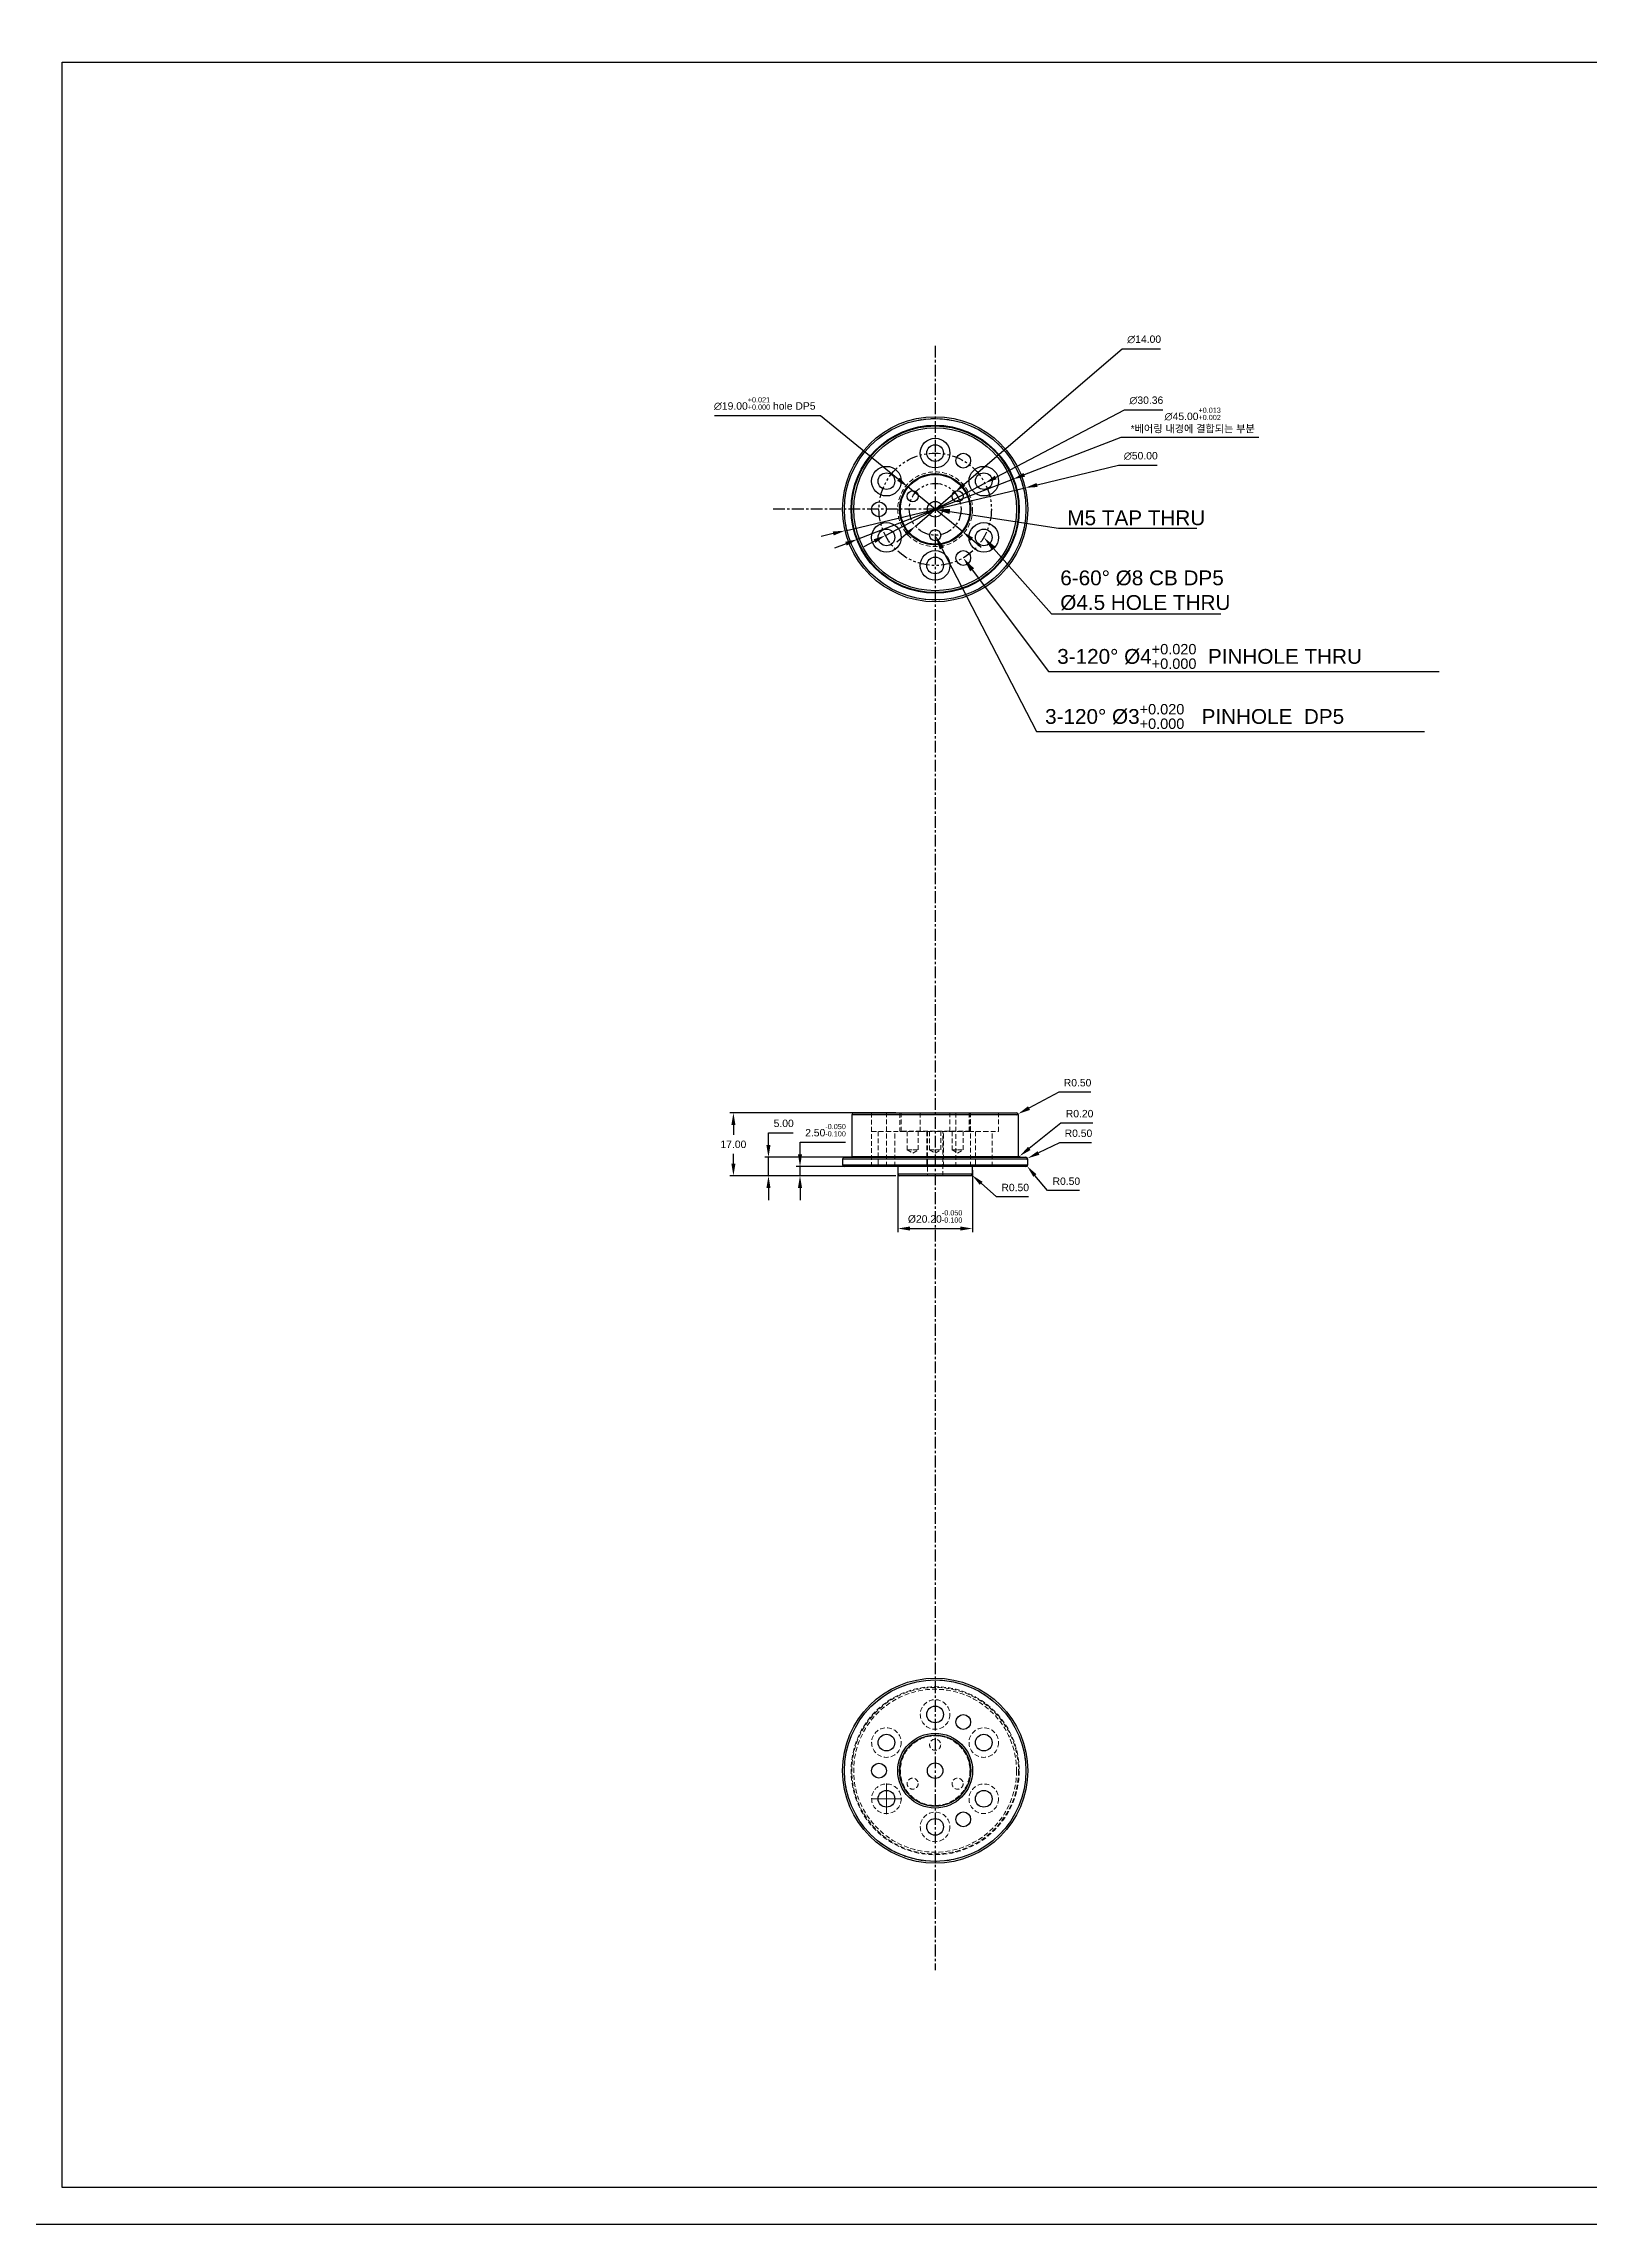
# Model space of a CAD drawing. Header units: millimetres. Extents: x 0 to 7560, y -1188 to 891.
# Drawn here: x 845 to 1263, y -1188 to -599 of the extents above; entities that cross this region are included whole.
import ezdxf
from ezdxf import colors
from ezdxf.entities.mleader import LeaderData, LeaderLine
from ezdxf.math import Vec2, Vec3

# ---------------------------------------------------------------- set-up
doc = ezdxf.new("R2010")
doc.units = ezdxf.units.MM
doc.header["$PDSIZE"] = -1
for name, pattern in [('CENTER', [10.16, 6.35, -1.27, 1.27, -1.27]), ('HIDDEN', [1.905, 1.27, -0.635]), ('PHANTOM', [12.7, 6.35, -1.27, 1.27, -1.27, 1.27, -1.27])]:
    doc.linetypes.add(name, pattern=pattern)
doc.layers.get('0').update_dxf_attribs({"lineweight": 50})
for name, color, linetype, lineweight in [('보조선', 1, 'PHANTOM', 25), ('중심선', 1, 'CENTER', 25), ('중요 치수', 4, 'Continuous', 18), ('치수선', 6, 'Continuous', 18)]:
    doc.layers.add(name, color=color, linetype=linetype, lineweight=lineweight)
doc.styles.get("Standard").update_dxf_attribs({"font": 'arial.ttf', "height": 2})
doc.dimstyles.new('ISO-25', dxfattribs={"dimtxt": 2.5, "dimasz": 2.5, "dimexe": 1.25, "dimexo": 0.625, "dimtad": 1, "dimtxsty": 'Standard', "dimcen": 2.5, "dimadec": 0, "dimazin": 0, "dimtfac": 1, "dimtmove": 0, "dimatfit": 3, "dimfxl": 1, "dimarcsym": 0})

# ---------------------------------------------------------------- blocks, each defined once
blk = doc.blocks.new('SW_CENTERMARKSYMBOL_1')
at = {"color": 0, "linetype": 'Continuous', "lineweight": 18}
for p, q in [((-2.5, 0), (-4.15, 0)), ((0, 0), (-2.5, 0)), ((0, 2.5), (0, 4.15)), ((0, 0), (0, 2.5)), ((0, 0), (0, -2.5)), ((0, 0), (2.5, 0)), ((2.5, 0), (4.15, 0)), ((0, -2.5), (0, -4.15))]:
    blk.add_line(p, q, dxfattribs=at)
blk = doc.blocks.new('*D453')
at = {"layer": 'Defpoints', "color": 0, "ltscale": 0.5, "transparency": 16777216}
for p in [(1110.26, -718.75), (1061.62, -730.32)]:
    blk.add_point(p, dxfattribs=at)
at = {"layer": '치수선', "color": 0, "lineweight": -2, "ltscale": 0.5, "transparency": 16777216}
for p, q in [((1135.5, -712.75), (1113.47, -717.99)), ((1145.94, -712.75), (1135.5, -712.75)), ((1061.62, -730.32), (1110.26, -718.75)), ((1058.4, -731.09), (1055.19, -731.85))]:
    blk.add_line(p, q, dxfattribs=at)
at = {"layer": '치수선', "color": 0, "ltscale": 0.5, "transparency": 16777216}
for points in [[(1113.34, -717.45), (1113.6, -718.52), (1110.26, -718.75)], [(1058.28, -730.55), (1058.53, -731.62), (1061.62, -730.32)]]:
    blk.add_solid(points, dxfattribs=at)
at = {"layer": '치수선', "color": 0, "ltscale": 0.5, "transparency": 16777216, "insert": (1141.48, -710.14), "char_height": 2, "attachment_point": 5}
blk.add_mtext('∅50.00', dxfattribs=at)
blk = doc.blocks.new('*D454')
at = {"layer": 'Defpoints', "color": 0, "ltscale": 0.5, "transparency": 16777216}
for p in [(1106.93, -716.43), (1064.95, -732.64)]:
    blk.add_point(p, dxfattribs=at)
at = {"layer": '중요 치수', "color": 0, "lineweight": -2, "ltscale": 0.5, "transparency": 16777216}
for p, q in [((1136.08, -705.18), (1110.01, -715.24)), ((1173.41, -705.18), (1136.08, -705.18)), ((1064.95, -732.64), (1106.93, -716.43)), ((1061.87, -733.83), (1058.79, -735.02))]:
    blk.add_line(p, q, dxfattribs=at)
at = {"layer": '중요 치수', "color": 0, "ltscale": 0.5, "transparency": 16777216}
for points in [[(1109.81, -714.73), (1110.21, -715.76), (1106.93, -716.43)], [(1061.67, -733.31), (1062.07, -734.34), (1064.95, -732.64)]]:
    blk.add_solid(points, dxfattribs=at)
at = {"layer": '중요 치수', "color": 0, "ltscale": 0.5, "transparency": 16777216, "insert": (1155.51, -700.54), "char_height": 2, "attachment_point": 5}
blk.add_mtext('∅45.00{\\H0.7x;\\S+0.013^ +0.002;}\\P*{\\fGulim|b0|i0|c129|p50;베어링} {\\fGulim|b0|i0|c129|p50;내경에} {\\fGulim|b0|i0|c129|p50;결합되는} {\\fGulim|b0|i0|c129|p50;부분}', dxfattribs=at)
blk = doc.blocks.new('*D455')
at = {"layer": 'Defpoints', "color": 0, "ltscale": 0.5, "transparency": 16777216}
for p in [(1099.38, -717.48), (1072.5, -731.59)]:
    blk.add_point(p, dxfattribs=at)
at = {"layer": '치수선', "color": 0, "lineweight": -2, "ltscale": 0.5, "transparency": 16777216}
for p, q in [((1137, -697.74), (1102.3, -715.95)), ((1147.44, -697.74), (1137, -697.74)), ((1072.5, -731.59), (1099.38, -717.48)), ((1069.57, -733.13), (1066.65, -734.66))]:
    blk.add_line(p, q, dxfattribs=at)
at = {"layer": '치수선', "color": 0, "ltscale": 0.5, "transparency": 16777216}
for points in [[(1102.05, -715.46), (1102.56, -716.43), (1099.38, -717.48)], [(1069.32, -732.64), (1069.83, -733.61), (1072.5, -731.59)]]:
    blk.add_solid(points, dxfattribs=at)
at = {"layer": '치수선', "color": 0, "ltscale": 0.5, "transparency": 16777216, "insert": (1142.98, -695.14), "char_height": 2, "attachment_point": 5}
blk.add_mtext('∅30.36', dxfattribs=at)
blk = doc.blocks.new('*D456')
at = {"layer": 'Defpoints', "color": 0, "ltscale": 0.5, "transparency": 16777216}
for p in [(1078.58, -718.52), (1093.29, -730.55)]:
    blk.add_point(p, dxfattribs=at)
at = {"layer": '중요 치수', "color": 0, "lineweight": -2, "ltscale": 0.5, "transparency": 16777216}
for p, q in [((1026.34, -699.25), (1055, -699.25)), ((1055, -699.25), (1076.03, -716.43)), ((1093.29, -730.55), (1078.58, -718.52)), ((1095.85, -732.64), (1098.41, -734.73))]:
    blk.add_line(p, q, dxfattribs=at)
at = {"layer": '중요 치수', "color": 0, "ltscale": 0.5, "transparency": 16777216}
for points in [[(1076.37, -716.01), (1075.68, -716.86), (1078.58, -718.52)], [(1096.2, -732.21), (1095.5, -733.06), (1093.29, -730.55)]]:
    blk.add_solid(points, dxfattribs=at)
at = {"layer": '중요 치수', "color": 0, "ltscale": 0.5, "transparency": 16777216, "insert": (1039.91, -696.02), "char_height": 2, "attachment_point": 5}
blk.add_mtext('∅19.00{\\H0.7x;\\S+0.021^ +0.000;} hole DP5', dxfattribs=at)
blk = doc.blocks.new('*D457')
at = {"layer": 'Defpoints', "color": 0, "ltscale": 0.5, "transparency": 16777216}
for p in [(1091.25, -719.98), (1080.62, -729.09)]:
    blk.add_point(p, dxfattribs=at)
at = {"layer": '치수선', "color": 0, "lineweight": -2, "ltscale": 0.5, "transparency": 16777216}
for p, q in [((1136.41, -681.26), (1093.76, -717.83)), ((1146.85, -681.26), (1136.41, -681.26)), ((1080.62, -729.09), (1091.25, -719.98)), ((1078.12, -731.24), (1075.61, -733.39))]:
    blk.add_line(p, q, dxfattribs=at)
at = {"layer": '치수선', "color": 0, "ltscale": 0.5, "transparency": 16777216}
for points in [[(1093.4, -717.41), (1094.12, -718.25), (1091.25, -719.98)], [(1077.76, -730.82), (1078.48, -731.66), (1080.62, -729.09)]]:
    blk.add_solid(points, dxfattribs=at)
at = {"layer": '치수선', "color": 0, "ltscale": 0.5, "transparency": 16777216, "insert": (1142.39, -678.66), "char_height": 2, "attachment_point": 5}
blk.add_mtext('∅14.00', dxfattribs=at)
blk = doc.blocks.new('*D406')
at = {"layer": 'Defpoints', "color": 0, "ltscale": 0.5, "transparency": 16777216}
for p in [(1108.64, -899.36), (1108.79, -899.23)]:
    blk.add_point(p, dxfattribs=at)
at = {"layer": '치수선', "color": 0, "lineweight": -2, "ltscale": 0.5, "transparency": 16777216}
for p, q in [((1119.89, -890.33), (1111.37, -897.17)), ((1128.51, -890.33), (1119.89, -890.33)), ((1108.64, -899.36), (1108.79, -899.23))]:
    blk.add_line(p, q, dxfattribs=at)
blk.add_arc((1108.64, -899.36), 0.2, 270, 38.75565, dxfattribs=at)
at = {"layer": '치수선', "color": 0, "ltscale": 0.5, "transparency": 16777216}
blk.add_solid([(1111.03, -896.74), (1111.71, -897.6), (1108.79, -899.23)], dxfattribs=at)
at = {"layer": '치수선', "color": 0, "ltscale": 0.5, "transparency": 16777216, "insert": (1124.96, -887.78), "char_height": 2, "attachment_point": 5}
blk.add_mtext('R0.20', dxfattribs=at)
blk = doc.blocks.new('*D407')
at = {"layer": 'Defpoints', "color": 0, "ltscale": 0.5, "transparency": 16777216}
for p in [(1107.94, -888.06), (1108.38, -887.82)]:
    blk.add_point(p, dxfattribs=at)
at = {"layer": '치수선', "color": 0, "lineweight": -2, "ltscale": 0.5, "transparency": 16777216}
for p, q in [((1119.34, -881.98), (1111.29, -886.27)), ((1127.96, -881.98), (1119.34, -881.98)), ((1107.94, -888.06), (1108.38, -887.82))]:
    blk.add_line(p, q, dxfattribs=at)
at = {"layer": '치수선', "color": 0, "ltscale": 0.5, "transparency": 16777216}
blk.add_solid([(1111.03, -885.78), (1111.55, -886.76), (1108.38, -887.82)], dxfattribs=at)
at = {"layer": '치수선', "color": 0, "ltscale": 0.5, "transparency": 16777216, "insert": (1124.41, -879.43), "char_height": 2, "attachment_point": 5}
blk.add_mtext('R0.50', dxfattribs=at)
blk = doc.blocks.new('*D408')
at = {"layer": 'Defpoints', "color": 0, "ltscale": 0.5, "transparency": 16777216}
for p in [(1110.44, -900.06), (1110.89, -899.84)]:
    blk.add_point(p, dxfattribs=at)
at = {"layer": '치수선', "color": 0, "lineweight": -2, "ltscale": 0.5, "transparency": 16777216}
for p, q in [((1110.44, -900.06), (1110.89, -899.84)), ((1119.57, -895.62), (1113.86, -898.4)), ((1128.2, -895.62), (1119.57, -895.62))]:
    blk.add_line(p, q, dxfattribs=at)
at = {"layer": '치수선', "color": 0, "ltscale": 0.5, "transparency": 16777216}
blk.add_solid([(1113.62, -897.9), (1114.1, -898.89), (1110.89, -899.84)], dxfattribs=at)
at = {"layer": '치수선', "color": 0, "ltscale": 0.5, "transparency": 16777216, "insert": (1124.65, -893.08), "char_height": 2, "attachment_point": 5}
blk.add_mtext('R0.50', dxfattribs=at)
blk = doc.blocks.new('*D409')
at = {"layer": 'Defpoints', "color": 0, "ltscale": 0.5, "transparency": 16777216}
for p in [(1110.44, -901.56), (1110.76, -901.94)]:
    blk.add_point(p, dxfattribs=at)
at = {"layer": '치수선', "color": 0, "lineweight": -2, "ltscale": 0.5, "transparency": 16777216}
for p, q in [((1110.44, -901.56), (1110.76, -901.94)), ((1116.31, -908.57), (1112.88, -904.47)), ((1124.93, -908.57), (1116.31, -908.57))]:
    blk.add_line(p, q, dxfattribs=at)
at = {"layer": '치수선', "color": 0, "ltscale": 0.5, "transparency": 16777216}
blk.add_solid([(1113.3, -904.12), (1112.46, -904.83), (1110.76, -901.94)], dxfattribs=at)
at = {"layer": '치수선', "color": 0, "ltscale": 0.5, "transparency": 16777216, "insert": (1121.38, -906.03), "char_height": 2, "attachment_point": 5}
blk.add_mtext('R0.50', dxfattribs=at)
blk = doc.blocks.new('*D410')
at = {"layer": 'Defpoints', "color": 0, "ltscale": 0.5, "transparency": 16777216}
for p in [(1095.54, -904.06), (1095.91, -904.39)]:
    blk.add_point(p, dxfattribs=at)
at = {"layer": '치수선', "color": 0, "lineweight": -2, "ltscale": 0.5, "transparency": 16777216}
for p, q in [((1095.54, -904.06), (1095.91, -904.39)), ((1102.49, -910.27), (1098.37, -906.59)), ((1111.12, -910.27), (1102.49, -910.27))]:
    blk.add_line(p, q, dxfattribs=at)
at = {"layer": '치수선', "color": 0, "ltscale": 0.5, "transparency": 16777216}
blk.add_solid([(1098.74, -906.18), (1098.01, -907), (1095.91, -904.39)], dxfattribs=at)
at = {"layer": '치수선', "color": 0, "ltscale": 0.5, "transparency": 16777216, "insert": (1107.57, -907.73), "char_height": 2, "attachment_point": 5}
blk.add_mtext('R0.50', dxfattribs=at)
blk = doc.blocks.new('*D530')
at = {"layer": 'Defpoints', "color": 0, "ltscale": 0.5, "transparency": 16777216}
for p in [(1075.84, -902.06), (1096.04, -902.06), (1096.04, -918.8)]:
    blk.add_point(p, dxfattribs=at)
at = {"layer": '중요 치수', "color": 0, "lineweight": -2, "ltscale": 0.5, "transparency": 16777216}
for p, q in [((1075.84, -903.06), (1075.84, -919.8)), ((1096.04, -903.06), (1096.04, -919.8)), ((1079.14, -918.8), (1092.74, -918.8))]:
    blk.add_line(p, q, dxfattribs=at)
at = {"layer": '중요 치수', "color": 0, "ltscale": 0.5, "transparency": 16777216}
for points in [[(1079.14, -918.25), (1079.14, -919.35), (1075.84, -918.8)], [(1092.74, -918.25), (1092.74, -919.35), (1096.04, -918.8)]]:
    blk.add_solid(points, dxfattribs=at)
at = {"layer": '중요 치수', "color": 0, "ltscale": 0.5, "transparency": 16777216, "insert": (1085.94, -915.57), "char_height": 2, "attachment_point": 5}
blk.add_mtext('%%C20.20{\\H0.7x;\\S-0.050^ -0.100;} ', dxfattribs=at)
blk = doc.blocks.new('*D531')
at = {"layer": 'Defpoints', "color": 0, "ltscale": 0.5, "transparency": 16777216}
for p in [(1049.44, -902.06), (1076.34, -902.06), (1076.34, -904.56)]:
    blk.add_point(p, dxfattribs=at)
at = {"layer": '중요 치수', "color": 0, "lineweight": -2, "ltscale": 0.5, "transparency": 16777216}
for p, q in [((1049.44, -898.76), (1049.44, -895.46)), ((1049.44, -895.46), (1061.71, -895.46)), ((1075.34, -902.06), (1048.44, -902.06)), ((1075.34, -904.56), (1048.44, -904.56)), ((1049.44, -904.56), (1049.44, -902.06)), ((1049.44, -907.86), (1049.44, -911.16))]:
    blk.add_line(p, q, dxfattribs=at)
at = {"layer": '중요 치수', "color": 0, "ltscale": 0.5, "transparency": 16777216}
for points in [[(1048.89, -898.76), (1049.99, -898.76), (1049.44, -902.06)], [(1048.89, -907.86), (1049.99, -907.86), (1049.44, -904.56)]]:
    blk.add_solid(points, dxfattribs=at)
at = {"layer": '중요 치수', "color": 0, "ltscale": 0.5, "transparency": 16777216, "insert": (1056.33, -892.25), "char_height": 2, "attachment_point": 5}
blk.add_mtext('2.50{\\H0.7x;\\S-0.050^ -0.100;} ', dxfattribs=at)
blk = doc.blocks.new('*D532')
at = {"layer": 'Defpoints', "color": 0, "ltscale": 0.5, "transparency": 16777216}
for p in [(1040.92, -899.56), (1076.34, -899.56), (1076.34, -904.56)]:
    blk.add_point(p, dxfattribs=at)
at = {"layer": '치수선', "color": 0, "lineweight": -2, "ltscale": 0.5, "transparency": 16777216}
for p, q in [((1040.92, -896.26), (1040.92, -892.96)), ((1040.92, -892.96), (1047.63, -892.96)), ((1075.34, -899.56), (1039.92, -899.56)), ((1040.92, -904.56), (1040.92, -899.56)), ((1075.34, -904.56), (1039.92, -904.56)), ((1040.92, -907.86), (1040.92, -911.16))]:
    blk.add_line(p, q, dxfattribs=at)
at = {"layer": '치수선', "color": 0, "ltscale": 0.5, "transparency": 16777216}
for points in [[(1040.37, -896.26), (1041.47, -896.26), (1040.92, -899.56)], [(1040.37, -907.86), (1041.47, -907.86), (1040.92, -904.56)]]:
    blk.add_solid(points, dxfattribs=at)
at = {"layer": '치수선', "color": 0, "ltscale": 0.5, "transparency": 16777216, "insert": (1045.04, -890.41), "char_height": 2, "attachment_point": 5}
blk.add_mtext('5.00', dxfattribs=at)
blk = doc.blocks.new('*D533')
at = {"layer": 'Defpoints', "color": 0, "ltscale": 0.5, "transparency": 16777216}
for p in [(1031.45, -887.56), (1076.34, -887.56), (1076.34, -904.56)]:
    blk.add_point(p, dxfattribs=at)
at = {"layer": '치수선', "color": 0, "lineweight": -2, "ltscale": 0.5, "transparency": 16777216}
for p, q in [((1075.34, -887.56), (1030.45, -887.56)), ((1031.45, -890.86), (1031.45, -893.51)), ((1031.45, -901.26), (1031.45, -898.6)), ((1075.34, -904.56), (1030.45, -904.56))]:
    blk.add_line(p, q, dxfattribs=at)
at = {"layer": '치수선', "color": 0, "ltscale": 0.5, "transparency": 16777216}
for points in [[(1030.9, -890.86), (1032, -890.86), (1031.45, -887.56)], [(1030.9, -901.26), (1032, -901.26), (1031.45, -904.56)]]:
    blk.add_solid(points, dxfattribs=at)
at = {"layer": '치수선', "color": 0, "ltscale": 0.5, "transparency": 16777216, "insert": (1031.45, -896.06), "char_height": 2, "attachment_point": 5}
blk.add_mtext('17.00', dxfattribs=at)

msp = doc.modelspace()

# ---------------------------------------------------------------- linework, layer by layer
at = {"color": 7, "linetype": 'Continuous', "lineweight": 25}
for p, q in [((1063.439, -888.059), (1063.439, -899.359)), ((1085.939, -888.059), (1063.439, -888.059)), ((1063.939, -887.559), (1085.939, -887.559)), ((1085.939, -887.559), (1107.939, -887.559)), ((1108.439, -888.059), (1085.939, -888.059)), ((1108.439, -899.359), (1108.439, -888.059)), ((1060.939, -900.059), (1060.939, -901.559)), ((1085.939, -900.059), (1060.939, -900.059)), ((1061.439, -899.559), (1085.939, -899.559)), ((1063.439, -899.359), (1085.939, -899.359)), ((1085.939, -899.359), (1108.439, -899.359)), ((1085.939, -899.559), (1110.439, -899.559)), ((1110.939, -900.059), (1085.939, -900.059)), ((1110.939, -901.559), (1110.939, -900.059)), ((1060.939, -901.559), (1085.939, -901.559)), ((1085.939, -902.059), (1061.439, -902.059)), ((1075.839, -902.059), (1075.839, -904.059)), ((1075.839, -904.059), (1085.939, -904.059)), ((1085.939, -904.559), (1076.339, -904.559)), ((1085.939, -901.559), (1110.939, -901.559)), ((1110.439, -902.059), (1085.939, -902.059)), ((1085.939, -904.059), (1096.039, -904.059)), ((1095.539, -904.559), (1085.939, -904.559)), ((1096.039, -904.059), (1096.039, -902.059))]:
    msp.add_line(p, q, dxfattribs=at)
at = {"color": 7, "linetype": 'HIDDEN', "lineweight": 18}
for p, q in [((1063.439, -888.059), (1108.439, -888.059)), ((1068.759, -887.559), (1068.759, -902.059)), ((1068.792, -887.559), (1068.792, -892.559)), ((1072.759, -902.059), (1072.759, -887.559)), ((1076.439, -887.659), (1076.439, -892.459)), ((1076.445, -887.659), (1095.432, -887.659)), ((1076.792, -892.559), (1076.792, -887.559)), ((1081.939, -887.559), (1081.939, -892.559)), ((1089.939, -892.559), (1089.939, -887.559)), ((1091.529, -887.559), (1091.529, -902.059)), ((1095.085, -887.559), (1095.085, -892.559)), ((1095.439, -892.459), (1095.439, -887.659)), ((1095.529, -902.059), (1095.529, -887.559)), ((1103.085, -892.559), (1103.085, -887.559)), ((1068.792, -892.559), (1072.792, -892.559)), ((1070.542, -892.559), (1070.542, -902.059)), ((1072.792, -892.559), (1076.792, -892.559)), ((1075.042, -902.059), (1075.042, -892.559)), ((1095.432, -892.459), (1076.445, -892.459)), ((1076.792, -892.559), (1081.939, -892.559)), ((1078.376, -892.559), (1078.376, -897.559)), ((1081.376, -897.559), (1081.376, -892.559)), ((1081.939, -892.559), (1085.939, -892.559)), ((1083.689, -892.559), (1083.689, -902.059)), ((1083.839, -892.559), (1083.839, -904.559)), ((1084.439, -892.559), (1084.439, -897.559)), ((1085.939, -892.559), (1089.939, -892.559)), ((1087.439, -897.559), (1087.439, -892.559)), ((1088.039, -904.559), (1088.039, -892.559)), ((1088.189, -902.059), (1088.189, -892.559)), ((1089.939, -892.559), (1095.085, -892.559)), ((1090.501, -892.559), (1090.501, -897.559)), ((1093.501, -897.559), (1093.501, -892.559)), ((1095.085, -892.559), (1099.085, -892.559)), ((1096.835, -892.559), (1096.835, -902.059)), ((1099.085, -892.559), (1103.085, -892.559)), ((1101.335, -902.059), (1101.335, -892.559)), ((1060.939, -900.059), (1110.939, -900.059)), ((1108.439, -899.359), (1063.439, -899.359)), ((1078.376, -897.559), (1079.876, -897.559)), ((1078.376, -897.559), (1079.876, -898.46)), ((1079.876, -897.559), (1081.376, -897.559)), ((1079.876, -898.46), (1081.376, -897.559)), ((1084.439, -897.559), (1085.939, -897.559)), ((1084.439, -897.559), (1085.939, -898.46)), ((1085.939, -897.559), (1087.439, -897.559)), ((1085.939, -898.46), (1087.439, -897.559)), ((1090.501, -897.559), (1092.001, -897.559)), ((1090.501, -897.559), (1092.001, -898.46)), ((1092.001, -897.559), (1093.501, -897.559)), ((1092.001, -898.46), (1093.501, -897.559)), ((1110.939, -901.559), (1060.939, -901.559)), ((1096.039, -904.059), (1075.839, -904.059))]:
    msp.add_line(p, q, dxfattribs=at)
at = {"color": 7, "linetype": 'Continuous', "lineweight": 25}
for centre, radius in [((1085.939, -724.536), 25), ((1085.939, -724.536), 24.5), ((1085.939, -724.536), 22.7), ((1085.939, -724.536), 22.5), ((1085.939, -724.536), 22), ((1085.939, -709.356), 4), ((1085.939, -709.356), 2.25), ((1093.529, -711.39), 2), ((1072.792, -716.946), 4), ((1072.792, -716.946), 2.25), ((1085.939, -724.536), 9.6), ((1085.939, -724.536), 9.5), ((1085.939, -724.536), 9.4), ((1099.085, -716.946), 4), ((1099.085, -716.946), 2.25), ((1070.759, -724.536), 2), ((1079.876, -721.036), 1.5), ((1085.939, -724.536), 2.1), ((1092.001, -721.036), 1.5), ((1072.792, -732.126), 4), ((1072.792, -732.126), 2.25), ((1085.939, -731.536), 1.5), ((1099.085, -732.126), 4), ((1099.085, -732.126), 2.25), ((1085.939, -739.716), 4), ((1093.529, -737.683), 2), ((1085.939, -739.716), 2.25), ((1085.939, -1065.231), 25), ((1085.939, -1065.231), 24.5), ((1085.939, -1050.051), 2.25), ((1093.529, -1052.085), 2), ((1072.792, -1057.641), 2.25), ((1085.939, -1065.231), 10.1), ((1085.939, -1065.231), 9.6), ((1099.085, -1057.641), 2.25), ((1070.759, -1065.231), 2), ((1085.939, -1065.231), 2.1), ((1072.792, -1072.821), 2.25), ((1099.085, -1072.821), 2.25), ((1093.529, -1078.378), 2), ((1085.939, -1080.411), 2.25)]:
    msp.add_circle(centre, radius, dxfattribs=at)
at = {"color": 7, "linetype": 'HIDDEN', "lineweight": 18}
for centre, radius in [((1085.939, -724.536), 24.5), ((1085.939, -724.536), 10.1), ((1085.939, -724.536), 9.6), ((1085.939, -1065.231), 24.5), ((1085.939, -1065.231), 22.7), ((1085.939, -1065.231), 22.5), ((1085.939, -1065.231), 22), ((1085.939, -1050.051), 4), ((1072.792, -1057.641), 4), ((1099.085, -1057.641), 4), ((1085.939, -1065.231), 9.6), ((1085.939, -1065.231), 9.5), ((1085.939, -1065.231), 9.4), ((1085.939, -1058.231), 1.5), ((1072.792, -1072.821), 4), ((1079.876, -1068.731), 1.5), ((1092.001, -1068.731), 1.5), ((1099.085, -1072.821), 4), ((1085.939, -1080.411), 4)]:
    msp.add_circle(centre, radius, dxfattribs=at)
at = {"color": 7, "linetype": 'Continuous', "lineweight": 25}
for centre, radius, start, end in [((1063.939, -888.059), 0.5, 90, 180), ((1107.939, -888.059), 0.5, 0, 90), ((1061.439, -900.059), 0.5, 90, 180), ((1063.239, -899.359), 0.2, 270, 0), ((1108.639, -899.359), 0.2, 180, 270), ((1110.439, -900.059), 0.5, 0, 90), ((1061.439, -901.559), 0.5, 180, 270), ((1076.339, -904.059), 0.5, 180, 270), ((1095.539, -904.059), 0.5, 270, 0), ((1110.439, -901.559), 0.5, 270, 0)]:
    msp.add_arc(centre, radius, start, end, dxfattribs=at)
at = {"color": 7, "linetype": 'HIDDEN', "lineweight": 18}
for centre, start, end in [((1076.339, -887.659), 0, 90), ((1095.539, -887.659), 90, 180), ((1076.539, -892.459), 180, 270), ((1095.339, -892.459), 270, 0)]:
    msp.add_arc(centre, 0.1, start, end, dxfattribs=at)
at = {"layer": '보조선', "ltscale": 0.5}
for radius in [15.18, 7]:
    msp.add_circle((1085.939, -724.536), radius, dxfattribs=at)
at = {"layer": '중심선', "ltscale": 0.5}
for p, q in [((1085.939, -680.406), (1085.939, -1119.15)), ((1070.759, -724.536), (1041.875, -724.536)), ((1085.939, -724.536), (1070.759, -724.536))]:
    msp.add_line(p, q, dxfattribs=at)
at = {"layer": '중심선', "linetype": 'ByBlock', "ltscale": 0.5}
for points in [[(840.146, -593.768), (1680.146, -593.768), (1680.146, -1187.768), (840.146, -1187.768)], [(850.146, -603.768), (1670.146, -603.768), (1670.146, -1177.768), (850.146, -1177.768)]]:
    msp.add_lwpolyline(points, close=True, dxfattribs=at)

# ---------------------------------------------------------------- block references
at = {"color": 7, "linetype": 'Continuous', "lineweight": 0}
msp.add_blockref('SW_CENTERMARKSYMBOL_1', (1072.792, -1072.821), dxfattribs=at)

# ---------------------------------------------------------------- dimensions: what is measured, and where the dimension line sits
at = {"layer": '중요 치수', "ltscale": 0.5}
for p1, p2, text, picture, middle in [((1093.294, -730.548), (1078.583, -718.524), '<>{\\H0.7x;\\S+0.021^ +0.000;} hole DP5', '*D456', (1039.912, -699.252)), ((1064.948, -732.639), (1106.929, -716.434), '<>{\\H0.7x;\\S+0.013^ +0.002;}\\P*{\\fGulim|b0|i0|c129|p50;베어링} {\\fGulim|b0|i0|c129|p50;내경에} {\\fGulim|b0|i0|c129|p50;결합되는} {\\fGulim|b0|i0|c129|p50;부분}', '*D454', (1155.51, -705.179))]:
    dim = msp.add_diameter_dim_2p(p1=p1, p2=p2, text=text, dimstyle='ISO-25', override={"dimtxt": 2, "dimasz": 3.302, "dimexe": 1, "dimexo": 1, "dimgap": 1.524, "dimtih": 1, "dimtoh": 1, "dimzin": 1, "dimdsep": 46, "dimcen": -10, "dimadec": 2, "dimtzin": 1}, dxfattribs=at)
    dim.commit()
    dim.dimension.update_dxf_attribs({"geometry": picture, "text_midpoint": middle, "dimtype": 163})
dim = msp.add_linear_dim(base=(1049.435, -902.059), p1=(1076.339, -904.559), p2=(1076.339, -902.059), angle=90, text='<>{\\H0.7x;\\S-0.050^ -0.100;} ', dimstyle='ISO-25', override={"dimtxt": 2, "dimasz": 3.302, "dimexe": 1, "dimexo": 1, "dimgap": 1.524, "dimtih": 1, "dimtoh": 1, "dimzin": 1, "dimdsep": 46, "dimcen": -10, "dimadec": 2, "dimtzin": 1}, dxfattribs=at)
dim.commit()
dim.dimension.update_dxf_attribs({"geometry": '*D531', "text_midpoint": (1056.332, -892.251)})
dim = msp.add_linear_dim(base=(1096.039, -918.796), p1=(1075.839, -902.059), p2=(1096.039, -902.059), text='%%C<>{\\H0.7x;\\S-0.050^ -0.100;} ', dimstyle='ISO-25', override={"dimtxt": 2, "dimasz": 3.302, "dimexe": 1, "dimexo": 1, "dimgap": 1.524, "dimtih": 1, "dimtoh": 1, "dimzin": 1, "dimdsep": 46, "dimcen": -10, "dimadec": 2, "dimtzin": 1}, dxfattribs=at)
dim.commit()
dim.dimension.update_dxf_attribs({"geometry": '*D530', "text_midpoint": (1085.939, -915.569)})
at = {"layer": '치수선', "ltscale": 0.5}
for p1, p2, picture, middle in [((1080.625, -729.093), (1091.253, -719.98), '*D457', (1142.39, -681.261)), ((1072.497, -731.591), (1099.38, -717.482), '*D455', (1142.983, -697.738)), ((1061.617, -730.322), (1110.26, -718.75), '*D453', (1135.501, -712.746))]:
    dim = msp.add_diameter_dim_2p(p1=p1, p2=p2, dimstyle='ISO-25', override={"dimtxt": 2, "dimasz": 3.302, "dimexe": 1, "dimexo": 1, "dimgap": 1.524, "dimtih": 1, "dimtoh": 1, "dimzin": 1, "dimdsep": 46, "dimcen": -10, "dimadec": 2, "dimtzin": 1}, dxfattribs=at)
    dim.commit()
    dim.dimension.update_dxf_attribs({"geometry": picture, "text_midpoint": middle, "dimtype": 163})
for center, mpoint, picture, middle in [((1107.939, -888.059), (1108.38, -887.824), '*D407', (1124.412, -881.978)), ((1108.639, -899.359), (1108.795, -899.234), '*D406', (1124.963, -890.329)), ((1110.439, -900.059), (1110.888, -899.841), '*D408', (1124.646, -895.621)), ((1095.539, -904.059), (1095.911, -904.392), '*D410', (1107.566, -910.271))]:
    dim = msp.add_radius_dim(center=center, mpoint=mpoint, dimstyle='ISO-25', override={"dimtxt": 2, "dimasz": 3.302, "dimexe": 1, "dimexo": 1, "dimgap": 1.524, "dimtih": 1, "dimtoh": 1, "dimzin": 1, "dimdsep": 46, "dimcen": -10, "dimadec": 2, "dimtzin": 1}, dxfattribs=at)
    dim.commit()
    dim.dimension.update_dxf_attribs({"geometry": picture, "text_midpoint": middle, "dimtype": 164})
for base, p2, picture, middle in [((1031.454, -887.559), (1076.339, -887.559), '*D533', (1031.454, -896.059)), ((1040.92, -899.559), (1076.339, -899.559), '*D532', (1045.039, -890.41))]:
    dim = msp.add_linear_dim(base=base, p1=(1076.339, -904.559), p2=p2, angle=90, dimstyle='ISO-25', override={"dimtxt": 2, "dimasz": 3.302, "dimexe": 1, "dimexo": 1, "dimgap": 1.524, "dimtih": 1, "dimtoh": 1, "dimzin": 1, "dimdsep": 46, "dimcen": -10, "dimadec": 2, "dimtzin": 1}, dxfattribs=at)
    dim.commit()
    dim.dimension.update_dxf_attribs({"geometry": picture, "text_midpoint": middle})
dim = msp.add_radius_dim(center=(1110.439, -901.559), mpoint=(1110.76, -901.943), dimstyle='ISO-25', override={"dimtxt": 2, "dimasz": 3.302, "dimexe": 1, "dimexo": 1, "dimgap": 1.524, "dimtih": 1, "dimtoh": 1, "dimzin": 1, "dimdsep": 46, "dimcen": -10, "dimadec": 2, "dimtzin": 1}, dxfattribs=at)
dim.commit()
dim.dimension.update_dxf_attribs({"geometry": '*D409', "text_midpoint": (1121.384, -906.028)})

# ---------------------------------------------------------------- leaders
at = {"layer": '중요 치수', "ltscale": 0.5}
ml = msp.add_multileader_mtext('Standard', dxfattribs=at)
ml.set_content('M5 TAP THRU', color=256)
ml.set_leader_properties()
ml.build(insert=Vec2(0, 0))
ml.multileader.update_dxf_attribs({"text_left_attachment_type": 5, "text_right_attachment_type": 6, "dogleg_length": 0.36})
ctx = ml.context
ctx.base_point, ctx.plane_origin = Vec3(1119.649, -729.636), Vec3(1085.939, -724.536)
ctx.left_attachment, ctx.right_attachment = 5, 6
notes = []
notes.append((ctx, [(0, (1, 1, 0), (1119.289, -729.636), (1, 0), 0.36, [(0, [(1085.939, -724.536)], 0, [])])]))
ctx.mtext.insert, ctx.mtext.flow_direction = Vec3(1121.649, -724.836), 5
ml = msp.add_multileader_mtext('Standard', dxfattribs=at)
ml.set_content('\\A1;3-120%%D %%C3{\\H0.7x;\\S+0.020^ +0.000;}   PINHOLE  DP5 ', color=256)
ml.set_leader_properties()
ml.build(insert=Vec2(0, 0))
ml.multileader.update_dxf_attribs({"text_left_attachment_type": 5, "text_right_attachment_type": 6, "dogleg_length": 0.36})
ctx = ml.context
ctx.base_point, ctx.plane_origin = Vec3(1113.642, -784.59), Vec3(1085.939, -731.536)
ctx.left_attachment, ctx.right_attachment = 5, 6
notes.append((ctx, [(0, (1, 1, 0), (1113.282, -784.59), (1, 0), 0.36, [(0, [(1085.939, -731.536)], 0, [])])]))
ctx.mtext.insert, ctx.mtext.flow_direction = Vec3(1115.642, -777.138), 5
ml = msp.add_multileader_mtext('Standard', dxfattribs=at)
ml.set_content('6-60%%D %%C8 CB DP5\\P%%C4.5 HOLE THRU', color=256)
ml.set_leader_properties()
ml.build(insert=Vec2(0, 0))
ml.multileader.update_dxf_attribs({"text_left_attachment_type": 5, "text_right_attachment_type": 6, "dogleg_length": 0.36})
ctx = ml.context
ctx.base_point, ctx.plane_origin = Vec3(1117.737, -752.819), Vec3(1099.085, -732.126)
ctx.left_attachment, ctx.right_attachment = 5, 6
notes.append((ctx, [(0, (1, 1, 0), (1117.377, -752.819), (1, 0), 0.36, [(0, [(1099.085, -732.126)], 0, [])])]))
ctx.mtext.insert, ctx.mtext.flow_direction = Vec3(1119.737, -741.058), 5
ml = msp.add_multileader_mtext('Standard', dxfattribs=at)
ml.set_content('\\A1;3-120%%D %%C4{\\H0.7x;\\S+0.020^ +0.000;}  PINHOLE THRU', color=256)
ml.set_leader_properties()
ml.build(insert=Vec2(0, 0))
ml.multileader.update_dxf_attribs({"text_left_attachment_type": 5, "text_right_attachment_type": 6, "dogleg_length": 0.36})
ctx = ml.context
ctx.base_point, ctx.plane_origin = Vec3(1116.912, -768.368), Vec3(1093.529, -737.683)
ctx.left_attachment, ctx.right_attachment = 5, 6
notes.append((ctx, [(0, (1, 1, 0), (1116.552, -768.368), (1, 0), 0.36, [(0, [(1093.529, -737.683)], 0, [])])]))
ctx.mtext.insert, ctx.mtext.flow_direction = Vec3(1118.912, -760.916), 5
for ctx, leaders in notes:
    for number, flags, end, landing, length, lines in leaders:
        leader = LeaderData()
        leader.index, (leader.has_last_leader_line, leader.has_dogleg_vector, leader.attachment_direction) = number, flags
        leader.last_leader_point, leader.dogleg_vector, leader.dogleg_length = Vec3(end), Vec3(landing), length
        for number, points, colour, breaks in lines:
            line = LeaderLine()
            line.index, line.vertices, line.color, line.breaks = number, Vec3.list(points), colors.encode_raw_color(colour), breaks
            leader.lines.append(line)
        ctx.leaders.append(leader)

doc.saveas('drawing.dxf')
